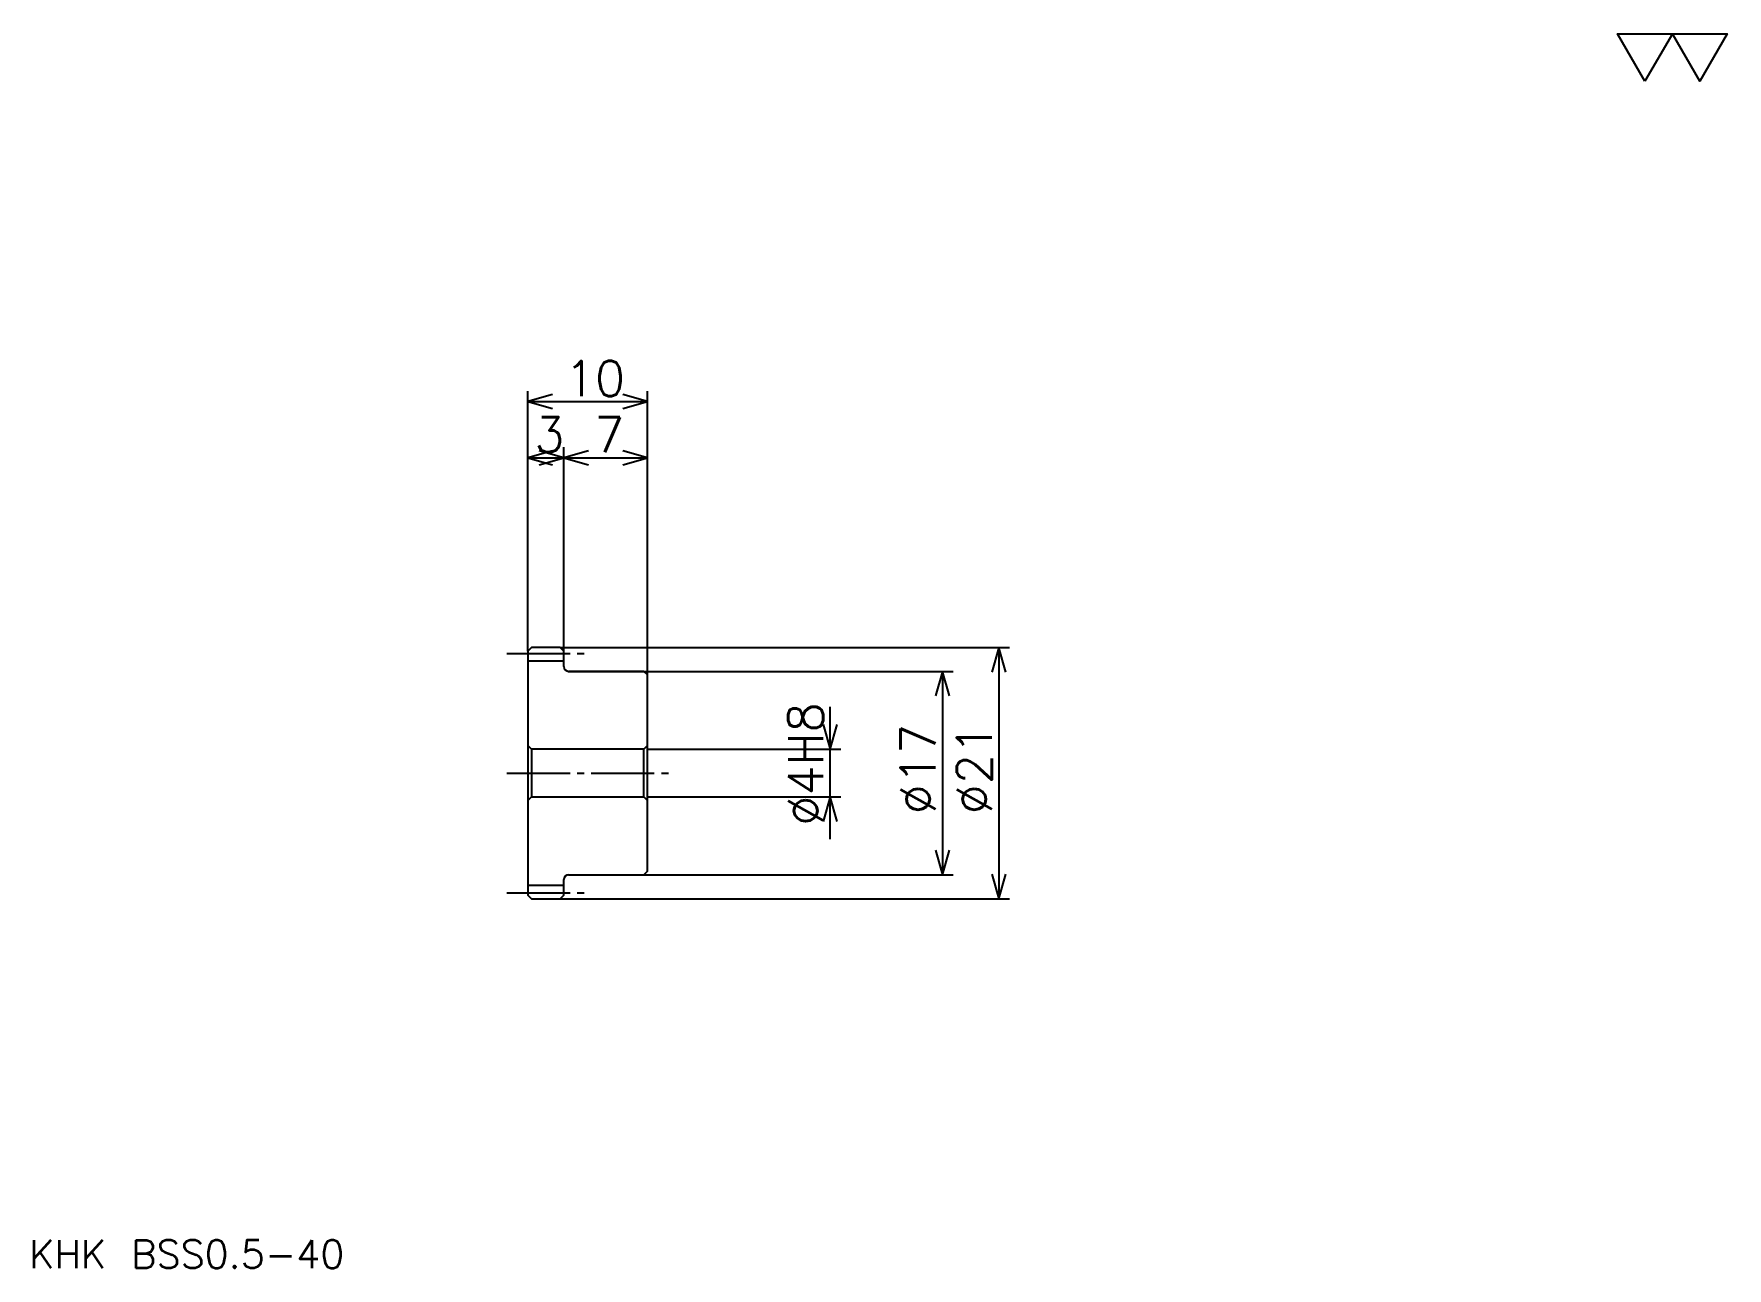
# Model space of a CAD drawing. Extents: x 6 to 148, y 6 to 110.
import ezdxf

# ---------------------------------------------------------------- set-up
doc = ezdxf.new("R2010")
doc.units = 0
doc.linetypes.add('DASHDOT', pattern=[7.04348, 5.282609, -0.586957, 0.586957, -0.586957])
doc.layers.get('0').update_dxf_attribs({"linetype": 'CONTINUOUS'})
doc.layers.add('DASHDOT', color=6, linetype='DASHDOT')
doc.styles.add('KANJI', font='TXT', dxfattribs={"bigfont": 'BIGFONT'})

msp = doc.modelspace()

# ---------------------------------------------------------------- linework, layer by layer
at = {"color": 5}
for p, q in [((47.54348, 58.336956), (47.54348, 79.760864)), ((57.54348, 58.336956), (57.54348, 79.760864)), ((47.54348, 78.880432), (57.54348, 78.880432)), ((50.54348, 58.336956), (50.54348, 75.065216)), ((47.54348, 74.184784), (50.54348, 74.184784)), ((50.54348, 74.184784), (57.54348, 74.184784)), ((47.54348, 58.036957), (47.54348, 58.336956)), ((50.243481, 58.336956), (57.54348, 58.336956)), ((50.54348, 58.036957), (50.54348, 58.336956)), ((57.54348, 58.336956), (87.771744, 58.336956)), ((57.54348, 56.036957), (57.54348, 58.336956)), ((86.891304, 58.336956), (86.891304, 37.336956)), ((50.943481, 56.336956), (57.54348, 56.336956)), ((57.54348, 56.336956), (83.076096, 56.336956)), ((82.195656, 56.336956), (82.195656, 39.336956)), ((72.804352, 42.315216), (72.804352, 53.358696)), ((57.54348, 49.836956), (73.684784, 49.836956)), ((57.54348, 45.836956), (73.684784, 45.836956)), ((50.943481, 39.336956), (57.54348, 39.336956)), ((57.54348, 39.336956), (83.076096, 39.336956)), ((50.243481, 37.336956), (57.54348, 37.336956)), ((57.54348, 37.336956), (87.771744, 37.336956))]:
    msp.add_line(p, q, dxfattribs=at)
at = {"color": 4}
for p, q in [((47.54348, 57.211956), (50.54348, 57.211956)), ((47.843479, 49.836956), (47.843479, 45.836956)), ((57.243481, 49.836956), (57.54348, 50.136955)), ((57.243481, 45.836956), (57.54348, 45.536957)), ((47.54348, 38.461956), (50.54348, 38.461956))]:
    msp.add_line(p, q, dxfattribs=at)
at = {"color": 7}
msp.add_lwpolyline([(140.869568, 105.652176), (138.580444, 109.620003), (147.736954, 109.620003), (145.44783, 105.652176), (143.158691, 109.620003), (140.869568, 105.652176)], dxfattribs=at)
at = {"color": 5}
for points in [[(49.597828, 79.467392), (47.54348, 78.880432), (49.597828, 78.29348)], [(55.489132, 78.29348), (57.54348, 78.880432), (55.489132, 79.467392)], [(49.597828, 74.771736), (47.54348, 74.184784), (49.597828, 73.597824)], [(48.489132, 73.597824), (50.54348, 74.184784), (48.489132, 74.771736)], [(52.597828, 74.771736), (50.54348, 74.184784), (52.597828, 73.597824)], [(55.489132, 73.597824), (57.54348, 74.184784), (55.489132, 74.771736)], [(87.478256, 56.282608), (86.891304, 58.336956), (86.304352, 56.282608)], [(82.782608, 54.282608), (82.195656, 56.336956), (81.608704, 54.282608)], [(72.217392, 51.891304), (72.804352, 49.836956), (73.391304, 51.891304)], [(73.391304, 43.782608), (72.804352, 45.836956), (72.217392, 43.782608)], [(81.608704, 41.391304), (82.195656, 39.336956), (82.782608, 41.391304)], [(86.304352, 39.391304), (86.891304, 37.336956), (87.478256, 39.391304)]]:
    msp.add_lwpolyline(points, dxfattribs=at)
at = {"color": 4}
for points in [[(50.54348, 56.736954), (50.54348, 58.036957), (50.243481, 58.336956), (47.843479, 58.336956), (47.54348, 58.036957), (47.54348, 45.536957)], [(50.943481, 39.336956), (57.243481, 39.336956), (57.54348, 39.636955), (57.54348, 56.036957), (57.243481, 56.336956), (50.943481, 56.336956)], [(47.54348, 45.536957), (47.843479, 45.836956), (57.243481, 45.836956), (57.243481, 49.836956), (47.843479, 49.836956), (47.54348, 50.136955)], [(47.54348, 45.536957), (47.54348, 37.636955), (47.843479, 37.336956), (50.243481, 37.336956), (50.54348, 37.636955), (50.54348, 38.936958)]]:
    msp.add_lwpolyline(points, dxfattribs=at)
for centre, start, end in [((50.943481, 56.736954), 180, 270), ((50.943481, 38.936958), 90, 180)]:
    msp.add_arc(centre, 0.4, start, end, dxfattribs=at)
at = {"layer": 'DASHDOT', "color": 7}
for p, q in [((45.782612, 57.836956), (52.304348, 57.836956)), ((45.782612, 47.836956), (59.304352, 47.836956)), ((45.782612, 37.836956), (52.304348, 37.836956))]:
    msp.add_line(p, q, dxfattribs=at)

# ---------------------------------------------------------------- texts
at = {"color": 7, "style": 'KANJI'}
for s, height, p in [('10', 2.934783, (50.635872, 79.349998)), ('3', 2.934783, (48.089676, 74.654343)), ('7', 2.934783, (53.089676, 74.654343)), ('KHK BSS0.5-40', 2.347826, (5.869565, 6.456522))]:
    msp.add_text(s, height=height, dxfattribs=at).set_placement(p)
for s, p in [('%%c4H8', (72.217392, 43.434784)), ('%%c17', (81.608704, 44.388588)), ('%%c21', (86.304352, 44.388588))]:
    msp.add_text(s, height=2.934783, rotation=90, dxfattribs=at).set_placement(p)

doc.saveas('drawing.dxf')
